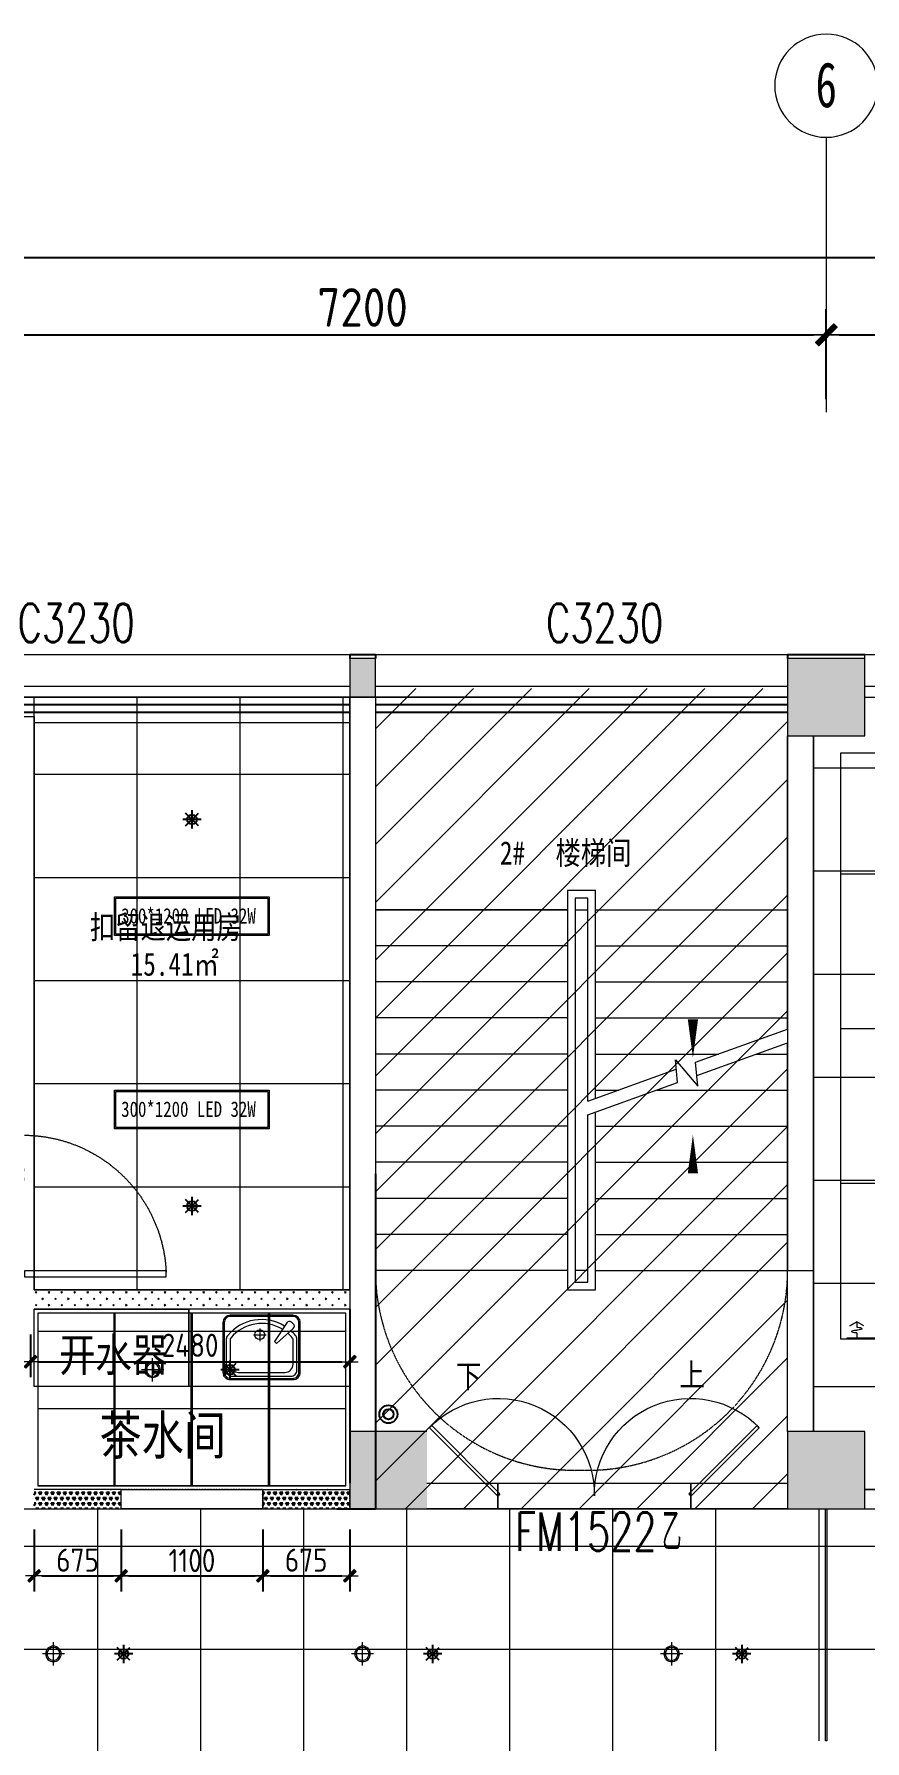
# Model space of a CAD drawing. Header units: millimetres. Extents: x 33621 to 401573, y -91663 to 133135.
# Drawn here: x 197907 to 204357, y -51111 to -37866 of the extents above; entities that cross this region are included whole.
import ezdxf
from ezdxf.enums import TextEntityAlignment as Align

# ---------------------------------------------------------------- set-up
doc = ezdxf.new("R2010")
doc.units = ezdxf.units.MM
doc.header["$LTSCALE"] = 10
for name, pattern in [('ACAD_ISO03W100', [30, 12, -18]), ('DASH', [0.35, 0.25, -0.1]), ('DOTE', [2.42, 2, -0.2, 0.02, -0.2]), ('HIDDEN', [0.375, 0.25, -0.125, 0, 0])]:
    doc.linetypes.add(name, pattern=pattern)
doc.layers.get('0').update_dxf_attribs({"color": 253})
doc.layers.get('Defpoints').update_dxf_attribs({"color": 250})
for name, color, linetype in [('3', 253, 'Continuous'), ('DIM_SYMB', 253, 'Continuous'), ('Dim【尺寸标注】', 253, 'Continuous'), ('EQUIP_喷头', 253, 'Continuous'), ('HATCH【填充】', 253, 'Continuous'), ('PUB_DIM', 253, 'Continuous'), ('SURFACE', 253, 'Continuous'), ('VPIPE-污水', 253, 'Continuous'), ('WINDOW_TEXT', 253, 'Continuous'), ('建-墙', 253, 'Continuous')]:
    doc.layers.add(name, color=color, linetype=linetype)
for name, color, linetype, lineweight in [('AXIS【轴号】', 253, 'Continuous', 0), ('COLUMN', 253, 'Continuous', 0), ('DOOR【门】', 253, 'Continuous', 0), ('DS-4BS-FINISH【墙完成线】', 253, 'Continuous', 0), ('FC-Doorsill【门槛线】', 253, 'Continuous', 0), ('FC-FLOOR【地材分格】', 253, 'Continuous', 0), ('FF-Door【门】', 253, 'Continuous', 0), ('FF-FIXT【洁具】', 253, 'Continuous', 0), ('FF-FURN【成品家私】', 253, 'Continuous', 0), ('PUB_HATCH', 253, 'Continuous', 0), ('RC-FCU【空调设备】', 253, 'Continuous', 0), ('RC-FIN【天花轮廓线】', 253, 'Continuous', 0), ('RC-LIGHT【天花灯具】', 253, 'Continuous', 0), ('RC-STR【天花细线】', 253, 'Continuous', 0), ('RC-Text【天花文字】', 253, 'Continuous', 0), ('STAIR', 253, 'Continuous', 0), ('TXT【平面空间文字】', 253, 'Continuous', 0), ('WALL', 253, 'Continuous', 0), ('Wall【新建墙】', 253, 'Continuous', 0), ('WINDOW', 253, 'Continuous', 0), ('Xline【辅助线】', 253, 'Continuous', 0), ('新建墙体', 253, 'Continuous', 0)]:
    doc.layers.add(name, color=color, linetype=linetype, lineweight=lineweight)
doc.styles.add('_TCH_WINDOW', font='SIMPLEX', dxfattribs={"bigfont": 'GBCBIG'})
doc.styles.add('CCD_DIM', font='ARCHS.SHX')
doc.styles.add('宋体', font='', dxfattribs={"width": 0.7})
doc.styles.add('文字', font='')
doc.styles.get('宋体').set_extended_font_data('SimSun')
doc.styles.get('文字').set_extended_font_data('SimSun')
doc.dimstyles.new('ZL_1：100', dxfattribs={"dimtxt": 3, "dimasz": 1, "dimexe": 2, "dimexo": 2, "dimgap": 0.6, "dimtad": 1, "dimdec": 0, "dimrnd": 5, "dimdsep": 46, "dimtxsty": 'CCD_DIM', "dimblk": 'WS-cj', "dimblk1": 'WS-cj', "dimblk2": 'WS-cj', "dimcen": 1, "dimclrd": 44, "dimclre": 44, "dimclrt": 2, "dimadec": 0, "dimazin": 2, "dimtfac": 1, "dimtdec": 0, "dimtix": 1, "dimtmove": 2, "dimatfit": 3, "dimldrblk": 'hl_arrow2', "dimfxl": 5, "dimfxlon": 1, "dimarcsym": 0})
doc.dimstyles.new('ZL_1：60', dxfattribs={"dimscale": 60, "dimtxt": 3, "dimasz": 1, "dimexe": 2, "dimexo": 2, "dimgap": 0.5, "dimtad": 1, "dimdec": 0, "dimrnd": 5, "dimdsep": 46, "dimtxsty": 'CCD_DIM', "dimblk": 'WS-cj', "dimblk1": 'WS-cj', "dimblk2": 'WS-cj', "dimcen": 0, "dimclrd": 44, "dimclre": 44, "dimclrt": 2, "dimadec": 0, "dimazin": 0, "dimtfac": 1, "dimtdec": 0, "dimtix": 1, "dimtofl": 0, "dimtmove": 2, "dimatfit": 3, "dimldrblk": 'hl_arrow2', "dimfxl": 6, "dimfxlon": 1, "dimarcsym": 0})

# ---------------------------------------------------------------- blocks, each defined once
blk = doc.blocks.new('$WINLIB2D$00000004')
for p, q in [((-0.5, 0.5), (0.5, 0.5)), ((-0.5, 0.5), (-0.5, -0.5)), ((0.5, -0.5), (0.5, 0.5)), ((-0.5, 0.2406), (0.5, 0.2406)), ((-0.5, -0.5), (0.5, -0.5))]:
    blk.add_line(p, q)
blk = doc.blocks.new('海龙0506173763')
at = {"layer": 'Xline【辅助线】'}
for points in [[(-733, 17), (-750, 0), (-1280, 530), (-1263, 547)], [(733, 17), (750, 0), (1280, 530), (1263, 547)]]:
    blk.add_lwpolyline(points, close=True, dxfattribs=at)
at = {"layer": 'Xline【辅助线】', "color": 8}
for centre, start, end in [((-745, 12), 359.1011, 135.9107), ((745, 12), 44.0893, 180.8989)]:
    blk.add_arc(centre, 745, start, end, dxfattribs=at)
blk = doc.blocks.new('海龙0506194634')
at = {"layer": 'WALL'}
for p, q in [((-1400, 525), (-850, 525)), ((-850, 525), (-850, 325)), ((650, 325), (650, 525)), ((650, 525), (1400, 525)), ((-850, 325), (-1400, 325)), ((1400, 325), (650, 325))]:
    blk.add_line(p, q, dxfattribs=at)
at = {"layer": 'DOOR【门】', "xscale": -1}
blk.add_blockref('海龙0506173763', (-100, 425), dxfattribs=at)
at = {"layer": 'DOOR【门】', "style": '_TCH_WINDOW', "width": 0.705882}
for s, height, p in [('FM1522', 297.5, (-715, 0)), ('乙', 298, (425, 0))]:
    blk.add_text(s, height=height, dxfattribs=at).set_placement(p)
blk = doc.blocks.new('圆形筒灯')
at = {"color": 251, "linetype": 'DOTE', "ltscale": 43.504693}
blk.add_line((0, 91), (0, -91), dxfattribs=at)
at = {"color": 251, "linetype": 'DOTE', "ltscale": 41.297046}
blk.add_line((86, 0), (-86, 0), dxfattribs=at)
blk.add_ellipse((0, 0), major_axis=(-42.4, 42.4), ratio=1, start_param=2.355868237233172, end_param=8.639053544412757)
at = {"color": 251}
blk.add_ellipse((0, 0), major_axis=(35.4, 35.4), ratio=1, start_param=5.49871431692557, end_param=11.78189962410516, dxfattribs=at)
blk = doc.blocks.new('*U603')
for p, q in [((0, 0), (10350, 0)), ((10350, 0), (10350, -12)), ((10350, -12), (0, -12)), ((10220, -105), (10275, -136)), ((10220, -105), (10275, -136)), ((10275, -49), (10275, -12)), ((10275, -49), (10275, -12)), ((10275, -136), (10275, -93)), ((10275, -136), (10275, -93)), ((10330, -105), (10275, -136)), ((10275, -136), (10330, -105)), ((10330, -105), (10275, -136)), ((10275, -136), (10330, -105))]:
    blk.add_line(p, q)
at = {"extrusion": (0, 0, -1)}
for centre, major_axis, start_param, end_param in [((10240, -82), (3.69, -3.69), 1.137309, 3.57508), ((10240, -82), (3.69, -3.69), 1.137309, 3.57508), ((10273, -171), (-70.4, -70.4), 2.004284, 2.381239), ((10273, -171), (-70.4, -70.4), 2.004284, 2.381239), ((10273, 6), (70.4, -70.4), 0.760354, 1.137309), ((10273, 6), (70.4, -70.4), 0.760354, 1.137309), ((10277, -149), (-70.4, -70.4), 2.33115, 2.708105), ((10277, -149), (-70.4, -70.4), 2.33115, 2.708105), ((10277, 28), (70.4, -70.4), 0.433488, 0.810442), ((10277, 28), (70.4, -70.4), 0.433488, 0.810442), ((10310, -60), (3.69, -3.69), 4.278901, 6.716673), ((10310, -60), (3.69, -3.69), 4.278901, 6.716673)]:
    blk.add_ellipse(centre, major_axis=major_axis, ratio=1, start_param=start_param, end_param=end_param, dxfattribs=at)
blk = doc.blocks.new('hl_Axis-A1')
at = {"color": 150, "ltscale": 2}
blk.add_line((21.33, 0), (0, 0), dxfattribs=at)
at = {"color": 150}
blk.add_circle((25.33, 0), 4, dxfattribs=at)
at = {"color": 50, "style": '宋体', "width": 0.7}
blk.add_attdef('轴号', text='', height=3.5, dxfattribs=at).set_placement((25.33, 0), align=Align.MIDDLE_CENTER)
blk = doc.blocks.new('WS-cj')
blk.add_hatch(color=2).paths.add_polyline_path([(0.59, 0.82), (-0.82, -0.59), (-0.59, -0.82), (0.82, 0.59)])
at = {"color": 2, "linetype": 'ByBlock', "lineweight": 0}
for p, q in [((-1.1, 0), (0, 0)), ((0, 0), (1.1, 0))]:
    blk.add_line(p, q, dxfattribs=at)
at = {"color": 2}
blk.add_lwpolyline([(0.59, 0.82), (-0.82, -0.59), (-0.59, -0.82), (0.82, 0.59)], close=True, dxfattribs=at)
blk = doc.blocks.new('*D264')
at = {"layer": 'Defpoints', "color": 0, "transparency": 16777216}
for p in [(-8462, 2411), (-15662, 1811), (-8462, 1811)]:
    blk.add_point(p, dxfattribs=at)
at = {"layer": 'Dim【尺寸标注】', "color": 44, "lineweight": -2, "transparency": 16777216}
for p, q in [((-15662, 1911), (-15662, 2611)), ((-8462, 1911), (-8462, 2611)), ((-15562, 2411), (-8562, 2411))]:
    blk.add_line(p, q, dxfattribs=at)
at = {"layer": 'Dim【尺寸标注】', "color": 44, "lineweight": -2, "transparency": 16777216, "xscale": 100, "yscale": 100, "zscale": 100, "rotation": 180}
blk.add_blockref('WS-cj', (-15662, 2411), dxfattribs=at)
at = {"layer": 'Dim【尺寸标注】', "color": 44, "lineweight": -2, "transparency": 16777216, "xscale": 100, "yscale": 100, "zscale": 100}
blk.add_blockref('WS-cj', (-8462, 2411), dxfattribs=at)
at = {"layer": 'Dim【尺寸标注】', "color": 2, "transparency": 16777216, "insert": (-12062, 2623), "char_height": 300, "attachment_point": 5, "style": 'CCD_DIM'}
blk.add_mtext('7200', dxfattribs=at)
blk = doc.blocks.new('hl_arrow2')
at = {"color": 2}
blk.add_line((-0.22, 0), (-1, 0), dxfattribs=at)
blk.add_lwpolyline([(-0.22, 0), (-0.86, -0.69), (-0.65, -0.86), (0, 0), (-0.65, 0.86), (-0.86, 0.69)], close=True, dxfattribs=at)
blk = doc.blocks.new('*D265')
at = {"layer": 'Defpoints', "color": 0, "transparency": 16777216}
for p in [(-1262, 2411), (-8462, 1811), (-1262, 1811)]:
    blk.add_point(p, dxfattribs=at)
at = {"layer": 'Dim【尺寸标注】', "color": 44, "lineweight": -2, "transparency": 16777216}
for p, q in [((-8462, 1911), (-8462, 2611)), ((-1262, 1911), (-1262, 2611)), ((-8362, 2411), (-1362, 2411))]:
    blk.add_line(p, q, dxfattribs=at)
at = {"layer": 'Dim【尺寸标注】', "color": 44, "lineweight": -2, "transparency": 16777216, "xscale": 100, "yscale": 100, "zscale": 100, "rotation": 180}
blk.add_blockref('WS-cj', (-8462, 2411), dxfattribs=at)
at = {"layer": 'Dim【尺寸标注】', "color": 44, "lineweight": -2, "transparency": 16777216, "xscale": 100, "yscale": 100, "zscale": 100}
blk.add_blockref('WS-cj', (-1262, 2411), dxfattribs=at)
at = {"layer": 'Dim【尺寸标注】', "color": 2, "transparency": 16777216, "insert": (-4862, 2623), "char_height": 300, "attachment_point": 5, "style": 'CCD_DIM'}
blk.add_mtext('7200', dxfattribs=at)
blk = doc.blocks.new('*D273')
at = {"layer": 'Defpoints', "color": 0, "transparency": 16777216}
for p in [(49138, 3011), (-44462, 1811), (49138, 1811)]:
    blk.add_point(p, dxfattribs=at)
at = {"layer": 'Dim【尺寸标注】', "color": 44, "lineweight": -2, "transparency": 16777216}
for p, q in [((-44462, 2511), (-44462, 3211)), ((49138, 2511), (49138, 3211)), ((-44362, 3011), (49038, 3011))]:
    blk.add_line(p, q, dxfattribs=at)
at = {"layer": 'Dim【尺寸标注】', "color": 44, "lineweight": -2, "transparency": 16777216, "xscale": 100, "yscale": 100, "zscale": 100, "rotation": 180}
blk.add_blockref('WS-cj', (-44462, 3011), dxfattribs=at)
at = {"layer": 'Dim【尺寸标注】', "color": 44, "lineweight": -2, "transparency": 16777216, "xscale": 100, "yscale": 100, "zscale": 100}
blk.add_blockref('WS-cj', (49138, 3011), dxfattribs=at)
at = {"layer": 'Dim【尺寸标注】', "color": 2, "transparency": 16777216, "insert": (2338, 3217), "char_height": 300, "attachment_point": 5, "style": 'CCD_DIM'}
blk.add_mtext('93600', dxfattribs=at)
blk = doc.blocks.new('DOOR_D01')
at = {"layer": 'FF-Door【门】'}
blk.add_lwpolyline([(-0.456, 1), (-0.456, 0), (-0.5, 0), (-0.5, 1)], close=True, dxfattribs=at)
at = {"layer": 'FF-Door【门】', "color": 8, "linetype": 'HIDDEN', "ltscale": 15}
blk.add_arc((-0.511, -0.01), 1.011, 0.5915, 87.4664, dxfattribs=at)
blk = doc.blocks.new('ZL_0311144599')
at = {"layer": 'RC-LIGHT【天花灯具】'}
blk.add_lwpolyline([(-150, 0), (150, 0), (150, -1200), (-150, -1200)], close=True, dxfattribs=at)
at = {"layer": 'RC-LIGHT【天花灯具】', "color": 8}
blk.add_lwpolyline([(-140, -10), (140, -10), (140, -1190), (-140, -1190)], close=True, dxfattribs=at)
at = {"layer": 'RC-LIGHT【天花灯具】', "style": '文字', "width": 0.8}
blk.add_text('300*1200 LED 32W', height=120, rotation=90, dxfattribs=at).set_placement((58, -1149))
blk = doc.blocks.new('厨房洗手盆_01')
for points in [[(540, -243), (540, 243, 0.414214), (483, 300), (97, 300, 0.414214), (40, 243), (40, -243, 0.414214), (97, -300), (483, -300, 0.414214)], [(530, -243), (530, 243, 0.414214), (483, 290), (97, 290, 0.414214), (50, 243), (50, -243, 0.414214), (97, -290), (483, -290, 0.414214)], [(142, 246, 0.463705), (106, 246), (93, 231, 0.463199), (99, 196), (244, 99), (260, 117)]]:
    blk.add_lwpolyline(points, format="xyb", close=True)
for points in [[(124, 179, 0.371537), (197, -263, 0.175756), (227, -274), (468, -274, 0.414214), (514, -228), (514, 228, 0.414214), (468, 274), (227, 274, 0.175756), (197, 263, 0.038636), (159, 226, 0.038636)], [(149, 162, 0.370424), (217, -240, 0.175756), (227, -244), (421, -244, 0.414214), (484, -181), (484, 181, 0.414214), (421, 244), (227, 244, 0.175756), (217, 240, 0.038502), (180, 204, 0.038502)]]:
    blk.add_lwpolyline(points, format="xyb")
for points in [[(191, -64), (191, 36)], [(142, -14), (241, -14)]]:
    blk.add_lwpolyline(points)
blk.add_circle((191, -14), 38.3)
blk = doc.blocks.new('*D361')
at = {"layer": 'Defpoints', "color": 0, "transparency": 16777216}
for p in [(197878, -47836), (200357, -47836), (200357, -48169)]:
    blk.add_point(p, dxfattribs=at)
at = {"layer": '新建墙体', "color": 44, "lineweight": -2, "transparency": 16777216}
for p, q in [((197878, -47956), (197878, -48289)), ((200357, -47956), (200357, -48289)), ((197938, -48169), (200297, -48169))]:
    blk.add_line(p, q, dxfattribs=at)
at = {"layer": '新建墙体', "color": 44, "lineweight": -2, "transparency": 16777216, "xscale": 60, "yscale": 60, "zscale": 60, "rotation": 180}
blk.add_blockref('WS-cj', (197878, -48169), dxfattribs=at)
at = {"layer": '新建墙体', "color": 44, "lineweight": -2, "transparency": 16777216, "xscale": 60, "yscale": 60, "zscale": 60}
blk.add_blockref('WS-cj', (200357, -48169), dxfattribs=at)
at = {"layer": '新建墙体', "color": 2, "transparency": 16777216, "insert": (199118, -48041), "char_height": 180, "attachment_point": 5, "style": 'CCD_DIM'}
blk.add_mtext('2480', dxfattribs=at)
blk = doc.blocks.new('*D362')
at = {"layer": 'Defpoints', "color": 0, "transparency": 16777216}
for p in [(197907, -49351), (198582, -49351), (198582, -49831)]:
    blk.add_point(p, dxfattribs=at)
at = {"layer": '新建墙体', "color": 44, "lineweight": -2, "transparency": 16777216}
for p, q in [((197907, -49471), (197907, -49951)), ((198582, -49471), (198582, -49951)), ((197967, -49831), (198522, -49831))]:
    blk.add_line(p, q, dxfattribs=at)
at = {"layer": '新建墙体', "color": 44, "lineweight": -2, "transparency": 16777216, "xscale": 60, "yscale": 60, "zscale": 60, "rotation": 180}
blk.add_blockref('WS-cj', (197907, -49831), dxfattribs=at)
at = {"layer": '新建墙体', "color": 44, "lineweight": -2, "transparency": 16777216, "xscale": 60, "yscale": 60, "zscale": 60}
blk.add_blockref('WS-cj', (198582, -49831), dxfattribs=at)
at = {"layer": '新建墙体', "color": 2, "transparency": 16777216, "insert": (198244, -49708), "char_height": 180, "attachment_point": 5, "style": 'CCD_DIM'}
blk.add_mtext('675', dxfattribs=at)
blk = doc.blocks.new('*D363')
at = {"layer": 'Defpoints', "color": 0, "transparency": 16777216}
for p in [(198582, -49351), (199682, -49351), (199682, -49831)]:
    blk.add_point(p, dxfattribs=at)
at = {"layer": '新建墙体', "color": 44, "lineweight": -2, "transparency": 16777216}
for p, q in [((198582, -49471), (198582, -49951)), ((199682, -49471), (199682, -49951)), ((198642, -49831), (199622, -49831))]:
    blk.add_line(p, q, dxfattribs=at)
at = {"layer": '新建墙体', "color": 44, "lineweight": -2, "transparency": 16777216, "xscale": 60, "yscale": 60, "zscale": 60, "rotation": 180}
blk.add_blockref('WS-cj', (198582, -49831), dxfattribs=at)
at = {"layer": '新建墙体', "color": 44, "lineweight": -2, "transparency": 16777216, "xscale": 60, "yscale": 60, "zscale": 60}
blk.add_blockref('WS-cj', (199682, -49831), dxfattribs=at)
at = {"layer": '新建墙体', "color": 2, "transparency": 16777216, "insert": (199132, -49711), "char_height": 180, "attachment_point": 5, "style": 'CCD_DIM'}
blk.add_mtext('1100', dxfattribs=at)
blk = doc.blocks.new('*D364')
at = {"layer": 'Defpoints', "color": 0, "transparency": 16777216}
for p in [(199682, -49351), (200357, -49351), (200357, -49831)]:
    blk.add_point(p, dxfattribs=at)
at = {"layer": '新建墙体', "color": 44, "lineweight": -2, "transparency": 16777216}
for p, q in [((199682, -49471), (199682, -49951)), ((200357, -49471), (200357, -49951)), ((199742, -49831), (200297, -49831))]:
    blk.add_line(p, q, dxfattribs=at)
at = {"layer": '新建墙体', "color": 44, "lineweight": -2, "transparency": 16777216, "xscale": 60, "yscale": 60, "zscale": 60, "rotation": 180}
blk.add_blockref('WS-cj', (199682, -49831), dxfattribs=at)
at = {"layer": '新建墙体', "color": 44, "lineweight": -2, "transparency": 16777216, "xscale": 60, "yscale": 60, "zscale": 60}
blk.add_blockref('WS-cj', (200357, -49831), dxfattribs=at)
at = {"layer": '新建墙体', "color": 2, "transparency": 16777216, "insert": (200019, -49708), "char_height": 180, "attachment_point": 5, "style": 'CCD_DIM'}
blk.add_mtext('675', dxfattribs=at)
blk = doc.blocks.new('$TwtSys$00000125')
at = {"color": 9}
for p, q in [((0.57, 0), (-0.57, 0)), ((0.4, -0.4), (-0.4, 0.4)), ((-0.4, -0.4), (0.4, 0.4)), ((0, 0.57), (0, -0.57))]:
    blk.add_line(p, q, dxfattribs=at)
at = {"color": 8}
blk.add_circle((0, 0), 0.3, dxfattribs=at)
blk = doc.blocks.new('ZL_061117299')
at = {"layer": 'AXIS【轴号】'}
ref = blk.add_blockref('hl_Axis-A1', (-8462.3, 1810.8), dxfattribs=dict(at, xscale=-100, yscale=100, zscale=100, rotation=270))
ref.add_attrib('轴号', '6', dxfattribs={"layer": '0', "color": 2, "height": 350, "style": '宋体', "width": 0.7}).set_placement((-8462.3, 4351.9), align=Align.MIDDLE_CENTER)
at = {"layer": 'Dim【尺寸标注】'}
for p1, p2, distance, picture, middle in [((-44462.3, 1810.8), (49137.7, 1810.8), 1200, '*D273', (2337.7, 3217)), ((-15662.3, 1810.8), (-8462.3, 1810.8), 600, '*D264', (-12062.3, 2623.3)), ((-8462.3, 1810.8), (-1262.3, 1810.8), 600, '*D265', (-4862.3, 2623.3))]:
    dim = blk.add_aligned_dim(p1=p1, p2=p2, distance=distance, dimstyle='ZL_1：100', dxfattribs=at)
    dim.commit()
    dim.dimension.update_dxf_attribs({"geometry": picture, "text_midpoint": middle})

msp = doc.modelspace()

# ---------------------------------------------------------------- hatches: boundary and pattern name
at = {"layer": 'FC-FLOOR【地材分格】'}
h = msp.add_hatch(dxfattribs=at)
h.set_pattern_fill('_USER', color=256, scale=800, double=1, pattern_type=0)
h.set_pattern_definition([(0, (0, 0), (0, 800), []), (90, (0, 0), (-800, 5e-14), [])])
h.paths.add_polyline_path([(214931.7, -43010.6), (218156.7, -43010.6), (218156.7, -49310.6), (232781.7, -49310.6), (232781.7, -51076.7), (232556.7, -51076.7), (232556.7, -51569.3), (225956.7, -51569.3), (225956.7, -51110.6), (225356.7, -51110.6), (225356.7, -51569.3), (218756.7, -51560.6), (218756.7, -51110.6), (218156.7, -51110.6), (218156.7, -51560.6), (211556.7, -51560.6), (211556.7, -51110.6), (210956.7, -51110.6), (210956.7, -51560.6), (204356.7, -51560.6), (204356.7, -51110.6), (203756.7, -51110.6), (203756.7, -51560.6), (197156.7, -51560.6), (197156.7, -51110.6), (196556.7, -51110.6), (196556.7, -51560.6), (189956.7, -51560.6), (189956.7, -51110.6), (189356.7, -51110.6), (189356.7, -51560.6), (182756.7, -51560.6), (182756.7, -51110.6), (182156.7, -51110.6), (182156.7, -51560.6), (175556.7, -51560.6), (175556.7, -51110.6), (174956.7, -51110.6), (174956.7, -51560.6), (168356.7, -51560.6), (168356.7, -49340.6), (168356.7, -49310.6), (186131.2, -49310.6), (186131.2, -43010.6), (189356.7, -43010.6), (189356.7, -49310.6), (214931.7, -49310.6), (214931.7, -43310.6)])
h = msp.add_hatch(dxfattribs=at)
h.set_pattern_fill('_USER', color=256, scale=800, double=1, pattern_type=0)
h.set_pattern_definition([(0, (199506.7, -47610.56), (0, 800), []), (90, (199506.7, -47610.56), (-800, 5e-14), [])])
h.paths.add_polyline_path([(197906.7, -47610.6), (200356.7, -47610.6), (200356.7, -43010.6), (197156.7, -43010.6), (197156.7, -43160.6), (197906.7, -43160.6)])
h = msp.add_hatch(dxfattribs=at)
h.set_pattern_fill('_USER', color=256, scale=800, double=1, pattern_type=0)
h.set_pattern_definition([(0, (203956.7, -49160.56), (0, 800), []), (90, (203956.7, -49160.56), (-800, 5e-14), [])])
h.paths.add_polyline_path([(204356.7, -43010.6), (210956.7, -43010.6), (210956.7, -43310.6), (211556.7, -43310.6), (211556.7, -43010.6), (214781.7, -43010.6), (214781.7, -49160.6), (204356.7, -49160.6), (204356.7, -48710.6), (203956.7, -48710.6), (203956.7, -43310.6), (204356.7, -43310.6)])
h = msp.add_hatch(dxfattribs=at)
h.set_pattern_fill('_USER', color=256, scale=600, double=1, pattern_type=0)
h.set_pattern_definition([(0, (197936.74, -49130.56), (0, 600), []), (90, (197936.74, -49130.56), (-600, 4e-14), [])])
h.paths.add_polyline_path([(197936.7, -49130.6), (200326.7, -49130.6), (200326.7, -47790.6), (197936.7, -47790.6)])
at = {"layer": 'HATCH【填充】'}
h = msp.add_hatch(dxfattribs=at)
h.set_pattern_fill('TRIANG', color=4, scale=5)
h.set_pattern_definition([(60, (6827617.717, 347610.797), (-23.81249995, 41.24445983), [23.8125, -23.8125]), (120, (6827617.717, 347610.797), (-47.62499995, 3e-08), [23.8125, -23.8125]), (0, (6827605.81, 347631.42), (23.8125, 41.2444598), [23.8125, -23.8125])])
h.paths.add_polyline_path([(198581.9, -49160.6), (197906.7, -49160.6), (197906.7, -49310.6), (198581.9, -49310.6)])
h = msp.add_hatch(dxfattribs=at)
h.set_pattern_fill('TRIANG', color=4, scale=5)
h.set_pattern_definition([(60, (6829392.59, 347610.797), (-23.81249995, 41.24445983), [23.8125, -23.8125]), (120, (6829392.59, 347610.797), (-47.62499995, 3e-08), [23.8125, -23.8125]), (0, (6829380.686, 347631.42), (23.8125, 41.2444598), [23.8125, -23.8125])])
h.paths.add_polyline_path([(200356.7, -49160.6), (199681.6, -49160.6), (199681.6, -49310.6), (200356.7, -49310.6)])
at = {"layer": 'PUB_HATCH'}
for points in [[(200356.7, -43010.6), (200556.7, -43010.6), (200556.7, -42710.6), (200356.7, -42710.6)], [(203756.7, -43310.6), (204356.7, -43310.6), (204356.7, -42710.6), (203756.7, -42710.6)], [(200356.7, -49310.6), (200956.7, -49310.6), (200956.7, -48710.6), (200356.7, -48710.6)], [(203756.7, -49310.6), (204356.7, -49310.6), (204356.7, -48710.6), (203756.7, -48710.6)]]:
    msp.add_hatch(color=256, dxfattribs=at).paths.add_polyline_path(points)
at = {"layer": 'RC-STR【天花细线】'}
h = msp.add_hatch(dxfattribs=at)
h.set_pattern_fill('_USER', color=256, scale=600, double=1, pattern_type=0)
h.set_pattern_definition([(0, (200326.74, -49130.56), (0, 600), []), (90, (200326.74, -49130.56), (-600, 4e-14), [])])
h.paths.add_polyline_path([(197936.7, -49130.6), (200326.7, -49130.6), (200326.7, -47790.6), (197936.7, -47790.6)])
at = {"layer": 'Xline【辅助线】'}
h = msp.add_hatch(dxfattribs=at)
h.set_pattern_fill('ANSI31', color=256, scale=100)
h.paths.add_polyline_path([(200556.7, -49308.8), (203756.7, -49308.8), (203756.7, -42943.8), (200556.7, -42943.8)])
at = {"layer": '新建墙体'}
h = msp.add_hatch(dxfattribs=at)
h.set_pattern_fill('石膏板', color=256, scale=20, pattern_type=2)
h.set_pattern_definition([(45, (166.99, -85.66), (-50.000001, 50.000001), [16, -54.71068]), (135, (278.304, -85.66), (-50.000001, -50.000001), [16, -54.71068])])
h.paths.add_polyline_path([(200356.7, -47610.6), (197906.7, -47610.6), (197906.7, -47760.6), (200356.7, -47760.6)])

# ---------------------------------------------------------------- linework, layer by layer
at = {"layer": '3'}
for p, q in [((200356.7, -43070.6), (197156.7, -43070.6)), ((200356.7, -43130.6), (197156.7, -43130.6)), ((203756.7, -43070.6), (200556.7, -43070.6)), ((203756.7, -43130.6), (200556.7, -43130.6))]:
    msp.add_line(p, q, dxfattribs=at)
at = {"layer": 'COLUMN'}
for p, q in [((204356.7, -42710.6), (203756.7, -42710.6)), ((203756.7, -43010.6), (203756.7, -43310.6)), ((204356.7, -43310.6), (204356.7, -43010.6)), ((203756.7, -43310.6), (204356.7, -43310.6)), ((200956.7, -48710.6), (200356.7, -48710.6)), ((200356.7, -48710.6), (200356.7, -49310.6)), ((200356.7, -48710.6), (200356.7, -49310.6)), ((204356.7, -48710.6), (203756.7, -48710.6)), ((203756.7, -48710.6), (203756.7, -49310.6)), ((204356.7, -49310.6), (204356.7, -48710.6)), ((200356.7, -49310.6), (200956.7, -49310.6)), ((203756.7, -49310.6), (204356.7, -49310.6))]:
    msp.add_line(p, q, dxfattribs=at)
at = {"layer": 'DIM_SYMB'}
for points in [[(201276.7, -47922.1, 0, 0, 0), (201276.7, -43800.5, 0, 0, 0), (203021.7, -43800.5, 0, 0, 0), (203021.7, -45810.5, 0, 80, 0), (203021.7, -45510.5, 0, 0, 0)], [(203021.7, -47910.2, 0, 0, 0), (203021.7, -46407.1, 0, 80, 0), (203021.7, -46707.1, 0, 0, 0)]]:
    msp.add_lwpolyline(points, format="xyseb", dxfattribs=at)
at = {"layer": 'DS-4BS-FINISH【墙完成线】'}
for points in [[(186131.2, -43010.6), (189356.7, -43010.6), (189356.7, -49310.6), (214931.7, -49310.6), (214931.7, -43310.6), (214931.7, -43010.6), (215156.7, -43010.6)], [(197906.7, -47610.6), (200356.7, -47610.6), (200356.7, -43010.6), (197156.7, -43010.6), (197156.7, -43160.6), (197906.7, -43160.6), (197906.7, -47610.6)]]:
    msp.add_lwpolyline(points, dxfattribs=at)
msp.add_lwpolyline([(197936.7, -49130.6), (200326.7, -49130.6), (200326.7, -47790.6), (197936.7, -47790.6)], close=True, dxfattribs=at)
at = {"layer": 'FC-Doorsill【门槛线】', "linetype": 'ACAD_ISO03W100', "ltscale": 0.011}
for points in [[(199681.6, -49160.6), (198581.6, -49160.6)], [(200356.7, -49310.6), (200356.7, -49310.6), (200356.7, -49160.6)], [(198581.6, -49310.6), (199681.6, -49310.6)]]:
    msp.add_lwpolyline(points, dxfattribs=at)
at = {"layer": 'FC-FLOOR【地材分格】'}
msp.add_lwpolyline([(204356.7, -43010.6), (210956.7, -43010.6), (210956.7, -43310.6), (211556.7, -43310.6), (211556.7, -43010.6), (214781.7, -43010.6), (214781.7, -49160.6), (204356.7, -49160.6), (204356.7, -48710.6), (203956.7, -48710.6), (203956.7, -43310.6), (204356.7, -43310.6), (204356.7, -43010.6)], dxfattribs=at)
at = {"layer": 'FF-FURN【成品家私】'}
for p, q in [((199109.2, -48361.8), (199109.2, -47761.8)), ((200356.7, -48361.8), (199109.2, -48361.8))]:
    msp.add_line(p, q, dxfattribs=at)
msp.add_lwpolyline([(199109.2, -48361.8), (197906.8, -48361.8), (197906.8, -47761.8), (199109.2, -47761.8)], close=True, dxfattribs=at)
at = {"layer": 'RC-FIN【天花轮廓线】'}
msp.add_lwpolyline([(200356.7, -43210.6), (197906.7, -43210.6)], dxfattribs=at)
for points in [[(204169.2, -47994.4), (204169.2, -43444.4), (214569.2, -43444.4), (214569.2, -47994.4)], [(201506.7, -49110.6), (203006.7, -49110.6), (203006.7, -49310.6), (201506.7, -49310.6)], [(198581.6, -49160.6), (199681.6, -49160.6), (199681.6, -49310.6), (198581.6, -49310.6)]]:
    msp.add_lwpolyline(points, close=True, dxfattribs=at)
at = {"layer": 'RC-STR【天花细线】'}
for p, q in [((204169.2, -44382.4), (205379.2, -44382.4)), ((204169.2, -45582.4), (205379.2, -45582.4)), ((204169.2, -46782.4), (205379.2, -46782.4))]:
    msp.add_line(p, q, dxfattribs=at)
msp.add_lwpolyline([(204051.7, -49310.6), (204061.7, -49310.6), (204061.7, -51110.6), (204051.7, -51110.6)], close=True, dxfattribs=at)
at = {"layer": 'STAIR'}
for p, q in [((203756.7, -43010.6), (200556.7, -43010.6)), ((200556.7, -43010.6), (200556.7, -44660.6)), ((203756.7, -44660.6), (203756.7, -43310.6)), ((202266.2, -44510.6), (202047.2, -44510.6)), ((202047.2, -44510.6), (202047.2, -47610.6)), ((202206.2, -44570.6), (202107.2, -44570.6)), ((202107.2, -44570.6), (202107.2, -47550.6)), ((202206.2, -46147.4), (202206.2, -44570.6)), ((202266.2, -46125.7), (202266.2, -44510.6)), ((200556.7, -44660.6), (200556.7, -47460.6)), ((202047.2, -44660.6), (200556.7, -44660.6)), ((200556.7, -44660.6), (202047.2, -44660.6)), ((202107.2, -44660.6), (202107.2, -47460.6)), ((202107.2, -44660.6), (202206.2, -44660.6)), ((202206.2, -46147.4), (202206.2, -44660.6)), ((202266.2, -44660.6), (203756.7, -44660.6)), ((202266.2, -44660.6), (203756.7, -44660.6)), ((203756.7, -45587.4), (203756.7, -44660.6)), ((202047.2, -44940.6), (200556.7, -44940.6)), ((202266.2, -44940.6), (203756.7, -44940.6)), ((202047.2, -45220.6), (200556.7, -45220.6)), ((202266.2, -45220.6), (203756.7, -45220.6)), ((202047.2, -45500.6), (200556.7, -45500.6)), ((202266.2, -45500.6), (203756.7, -45500.6)), ((203042.8, -45845.2), (203756.7, -45587.4)), ((202047.2, -45780.6), (200556.7, -45780.6)), ((202266.2, -45780.6), (203221.9, -45780.6)), ((203051.6, -45948.4), (203756.7, -45693.7)), ((203516.3, -45780.6), (203756.7, -45780.6)), ((203756.7, -47460.6), (203756.7, -45693.7)), ((202206.2, -46147.4), (202892.6, -45899.5)), ((202901.4, -46002.7), (202886.3, -45824.9)), ((202886.3, -45824.9), (203058.6, -46031.3)), ((203058.6, -46031.3), (203042.8, -45845.2)), ((202047.2, -46060.6), (200556.7, -46060.6)), ((202206.2, -46253.7), (202901.4, -46002.7)), ((202266.2, -46060.6), (202446.7, -46060.6)), ((202741.1, -46060.6), (203756.7, -46060.6)), ((202047.2, -46340.6), (200556.7, -46340.6)), ((202206.2, -47460.6), (202206.2, -46253.7)), ((202206.2, -47550.6), (202206.2, -46253.7)), ((202266.2, -47610.6), (202266.2, -46232)), ((202266.2, -46340.6), (203756.7, -46340.6)), ((202047.2, -46620.6), (200556.7, -46620.6)), ((202266.2, -46620.6), (203756.7, -46620.6)), ((202047.2, -46900.6), (200556.7, -46900.6)), ((202266.2, -46900.6), (203756.7, -46900.6)), ((202047.2, -47180.6), (200556.7, -47180.6)), ((202266.2, -47180.6), (203756.7, -47180.6)), ((202047.2, -47460.6), (200556.7, -47460.6)), ((202206.2, -47460.6), (202107.2, -47460.6)), ((202266.2, -47460.6), (203756.7, -47460.6)), ((202047.2, -47610.6), (202266.2, -47610.6)), ((202107.2, -47550.6), (202206.2, -47550.6))]:
    msp.add_line(p, q, dxfattribs=at)
at = {"layer": 'STAIR', "linetype": 'DASH'}
msp.add_lwpolyline([(203756.7, -47460.6, -0.4236953), (202156.7, -49009.8, -0.4236953), (200556.7, -47460.6)], format="xyb", dxfattribs=at)
at = {"layer": 'SURFACE'}
for p, q in [((200356.7, -42680.6), (200356.7, -42710.6)), ((200356.7, -42680.6), (200556.7, -42680.6)), ((200556.7, -42680.6), (200556.7, -42710.6)), ((203756.7, -42680.6), (203756.7, -42710.6)), ((203756.7, -42680.6), (204056.7, -42680.6)), ((204056.7, -42680.6), (204356.7, -42680.6))]:
    msp.add_line(p, q, dxfattribs=at)
at = {"layer": 'VPIPE-污水'}
for radius in [70, 40]:
    msp.add_circle((200657.9, -48575.6), radius, dxfattribs=at)
at = {"layer": 'WALL'}
for p, q in [((200556.7, -42710.6), (200356.7, -42710.6)), ((200356.7, -42710.6), (200356.7, -43010.6)), ((200556.7, -43010.6), (200556.7, -42710.6)), ((200356.7, -43010.6), (200356.7, -48710.6)), ((200556.7, -43010.6), (200356.7, -43010.6)), ((200356.7, -43010.6), (200556.7, -43010.6)), ((200356.7, -47611.8), (200356.7, -43010.6)), ((200556.7, -43010.6), (200556.7, -48710.6)), ((203756.7, -43310.6), (203756.7, -47460.6)), ((203956.7, -43310.6), (203956.7, -47460.6))]:
    msp.add_line(p, q, dxfattribs=at)
msp.add_lwpolyline([(203956.7, -48710.6), (203756.7, -48710.6), (203756.7, -47460.6), (203956.7, -47460.6)], close=True, dxfattribs=at)
at = {"layer": 'Wall【新建墙】', "color": 4}
for p, q in [((198581.6, -49310.6), (198581.6, -49160.6)), ((199681.6, -49310.6), (199681.6, -49160.6)), ((199681.6, -49160.6), (200356.7, -49160.6)), ((197906.8, -49310.6), (198581.6, -49310.6)), ((199681.6, -49310.6), (200356.7, -49310.6))]:
    msp.add_line(p, q, dxfattribs=at)
msp.add_lwpolyline([(198581.6, -49160.6), (197906.7, -49160.6)], dxfattribs=at)
at = {"layer": 'Xline【辅助线】'}
for p, q in [((200356.7, -47610.6), (197906.7, -47610.6)), ((200356.7, -47760.6), (197906.7, -47760.6))]:
    msp.add_line(p, q, dxfattribs=at)
at = {"layer": '建-墙'}
for p, q in [((200556.7, -46710.6), (200556.7, -49310.6)), ((200356.7, -47760.6), (200356.7, -49110.6)), ((200256.7, -49310.6), (200556.7, -49310.6))]:
    msp.add_line(p, q, dxfattribs=at)

# ---------------------------------------------------------------- block references
at = {"layer": 'DOOR【门】'}
ref = msp.add_blockref('DOOR_D01', (197831.7, -46960.6), dxfattribs=dict(at, xscale=-1100, yscale=1100, zscale=1100, rotation=270))
ref.add_attrib('A', 'M1122', dxfattribs={"layer": 'TXT【平面空间文字】', "height": 225, "rotation": 270, "style": '文字', "width": 0.8}).set_placement((197719.2, -46960.6), align=Align.MIDDLE)
at = {"layer": 'EQUIP_喷头', "xscale": 125, "yscale": 125, "zscale": 125}
for p in [(199131.7, -43960.6), (199131.7, -46960.6), (199426.7, -48230.6), (198601, -50435.6), (201001, -50435.6), (203401, -50435.6)]:
    msp.add_blockref('$TwtSys$00000125', p, dxfattribs=at)
at = {"layer": 'FF-FURN【成品家私】', "rotation": 270}
msp.add_blockref('厨房洗手盆_01', (199672.8, -47767.5), dxfattribs=at)
at = {"layer": 'PUB_DIM'}
msp.add_blockref('ZL_061117299', (212519, -42610.6), dxfattribs=at)
at = {"layer": 'RC-FCU【空调设备】', "ltscale": 10, "rotation": 180}
msp.add_blockref('*U603', (214569.2, -47994.4), dxfattribs=at)
at = {"layer": 'RC-LIGHT【天花灯具】', "rotation": 270}
for p in [(199731.7, -44710.6), (199731.7, -46210.6)]:
    msp.add_blockref('ZL_0311144599', p, dxfattribs=at)
at = {"layer": 'RC-LIGHT【天花灯具】', "xscale": -1, "rotation": 180}
for p in [(198826.7, -48230.6), (198056.7, -50435.6), (200456.7, -50435.6), (202856.7, -50435.6)]:
    msp.add_blockref('圆形筒灯', p, dxfattribs=at)
at = {"layer": 'WINDOW'}
ref = msp.add_blockref('$WINLIB2D$00000004', (198756.7, -42845.6), dxfattribs=dict(at, xscale=3200, yscale=-330, zscale=3200))
ref.add_attrib('A', 'C3230', (197778.3, -42584.3), dxfattribs={"layer": 'WINDOW_TEXT', "height": 297.5, "style": '_TCH_WINDOW', "width": 0.705882})
ref = msp.add_blockref('$WINLIB2D$00000004', (202156.7, -42845.6), dxfattribs=dict(at, xscale=3200, yscale=-330, zscale=3200))
ref.add_attrib('A', 'C3230', (201881.6, -42584.3), dxfattribs={"layer": 'WINDOW_TEXT', "height": 297.5, "style": '_TCH_WINDOW', "width": 0.705882})
ref = msp.add_blockref('$WINLIB2D$00000004', (205956.7, -42845.6), dxfattribs=dict(at, xscale=3200, yscale=-330, zscale=3200))
ref.add_attrib('A', 'C3230', (204978.3, -42584.3), dxfattribs={"layer": 'WINDOW_TEXT', "height": 297.5, "style": '_TCH_WINDOW', "width": 0.705882})
at = {"layer": 'Xline【辅助线】'}
msp.add_blockref('海龙0506194634', (202356.7, -49635.5), dxfattribs=at)

# ---------------------------------------------------------------- texts
at = {"layer": 'FF-FIXT【洁具】', "style": '文字', "width": 0.8}
msp.add_text('开水器', height=258.48, dxfattribs=at).set_placement((198101, -48243.5))
at = {"layer": 'RC-Text【天花文字】', "style": '文字', "width": 0.8}
for s, height, p in [('2#', 180, (201523.2, -44310.4)), ('楼梯间', 180, (201955.2, -44310.4)), ('扣留退运用房', 180, (198340.1, -44886, 0)), ('15.41㎡', 180, (198655.9, -45173.2)), ('下', 180, (201181.8, -48372.1)), ('上', 180, (202917.5, -48360.2)), ('茶水间', 300, (198414, -48888.6))]:
    msp.add_text(s, height=height, dxfattribs=at).set_placement(p)

# ---------------------------------------------------------------- dimensions: what is measured, and where the dimension line sits
at = {"layer": '新建墙体'}
for base, p1, p2, picture, middle in [((200356.7, -48169), (197878.3, -47835.7), (200356.7, -47835.7), '*D361', (199117.5, -48041.5)), ((198581.6, -49831.5), (197906.7, -49351.5), (198581.6, -49351.5), '*D362', (198244.2, -49707.7)), ((199681.6, -49831.5), (198581.6, -49351.5), (199681.6, -49351.5), '*D363', (199131.6, -49711.5)), ((200356.7, -49831.5), (199681.6, -49351.5), (200356.7, -49351.5), '*D364', (200019.2, -49707.7))]:
    dim = msp.add_linear_dim(base=base, p1=p1, p2=p2, dimstyle='ZL_1：60', dxfattribs=at)
    dim.commit()
    dim.dimension.update_dxf_attribs({"geometry": picture, "text_midpoint": middle})

doc.saveas('drawing.dxf')
